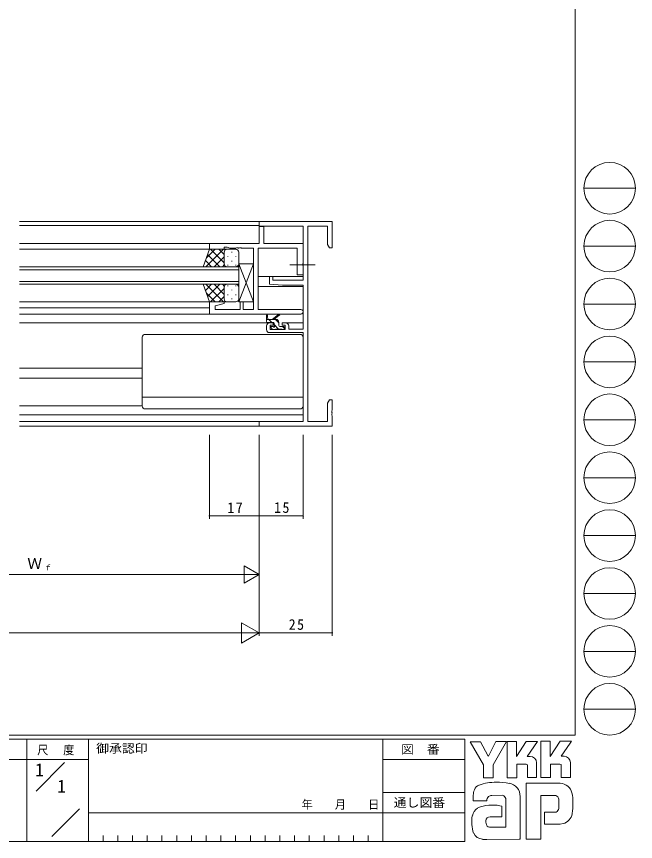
# Model space of a CAD drawing. Units: millimetres on the paper. Extents: x -420 to 373, y -297 to 267.
# Drawn here: x 161.1 to 372.9, y -297 to -14.9 of the extents above; entities that cross this region are included whole.
import ezdxf
from ezdxf.enums import TextEntityAlignment as Align

# ---------------------------------------------------------------- set-up
doc = ezdxf.new("R2010")
doc.units = ezdxf.units.MM
doc.linetypes.add('CHAIN2', pattern=[12, 9, -1, 1, -1])
for name, color, linetype, lineweight in [('0-1_YKK_ZWAK', 7, 'Continuous', 9), ('0-3_YKK_12', 2, 'Continuous', 9), ('0-4_YKK_D', 6, 'Continuous', 9), ('0-6_YKK_13', 4, 'Continuous', 9), ('0-7_YKK_11', 7, 'Continuous', 9)]:
    doc.layers.add(name, color=color, linetype=linetype, lineweight=lineweight)
doc.layers.add('0-2_USER1', color=3, linetype='Continuous')
doc.styles.add('ＭＳ ゴシック', font='')
doc.styles.get('ＭＳ ゴシック').set_extended_font_data('MS Gothic')

msp = doc.modelspace()

# ---------------------------------------------------------------- linework, layer by layer
at = {"layer": '0-1_YKK_ZWAK'}
for p, q in [((352.3, 264.4), (352.3, -260.6)), ((355.276, -73.616), (372.916, -73.616)), ((355.276, -93.412), (372.916, -93.412)), ((355.276, -113.208), (372.916, -113.208)), ((355.276, -133.004), (372.916, -133.004)), ((355.276, -152.8), (372.916, -152.8)), ((355.276, -172.596), (372.916, -172.596)), ((355.276, -192.392), (372.916, -192.392)), ((355.276, -212.188), (372.916, -212.188)), ((355.276, -231.984), (372.916, -231.984)), ((355.276, -251.78), (372.916, -251.78)), ((352.3, -260.6), (-417.7, -260.6)), ((314.5, -262), (-417.7, -262)), ((164.7, -262), (164.7, -297)), ((185.7, -262), (185.7, -297)), ((286.5, -262), (286.5, -297)), ((314.5, -262), (314.5, -297)), ((316.337, -262.906), (319.851, -262.906)), ((320.932, -270.799), (316.337, -262.906)), ((325.136, -262.798), (322.581, -267.771)), ((328.96, -275.231), (328.96, -262.825)), ((340.474, -262.717), (343.745, -262.717)), ((340.474, -275.123), (340.474, -262.717)), ((347.178, -262.717), (350.962, -262.717)), ((350.583, -263.365), (347.461, -267.825)), ((350.962, -262.717), (350.583, -263.365)), ((336.879, -267.906), (335.84, -267.906)), ((348.501, -267.825), (347.461, -267.825)), ((165.684, -268.999), (97.5, -268.999)), ((165.684, -268.999), (185.7, -268.999)), ((167.87, -279.736), (177.564, -270.043)), ((286.5, -269), (314.5, -269)), ((335.474, -270.582), (332.284, -270.582)), ((339.042, -270.069), (339.042, -275.15)), ((343.88, -270.555), (343.88, -275.123)), ((347.069, -270.555), (343.88, -270.555)), ((347.502, -270.717), (347.069, -270.555)), ((347.502, -275.096), (347.502, -270.717)), ((350.664, -270.069), (350.664, -275.096)), ((343.88, -275.123), (340.474, -275.123)), ((347.502, -275.046), (347.553, -275.096)), ((350.664, -275.096), (347.502, -275.096)), ((347.124, -277.096), (335.528, -277.096)), ((335.528, -277.096), (335.528, -296.206)), ((286.5, -280.199), (314.5, -280.199)), ((317.418, -283.07), (317.418, -281.141)), ((327.446, -281.205), (323.748, -281.275)), ((333.42, -281.583), (333.42, -296.179)), ((340.555, -281.259), (345.204, -281.259)), ((340.555, -296.206), (340.555, -281.259)), ((322.067, -283.07), (317.418, -283.07)), ((328.527, -292.071), (328.527, -282.34)), ((346.673, -282.756), (346.691, -285.391)), ((173.172, -295.345), (182.696, -285.821)), ((185.7, -287.2), (286.5, -287.2)), ((314.5, -287.199), (286.5, -287.199)), ((341.772, -286.989), (341.772, -291.125)), ((345.313, -286.989), (341.772, -286.989)), ((327.176, -288.53), (323.181, -288.535)), ((322.905, -292.071), (328.527, -292.071)), ((328.095, -292.071), (328.446, -292.071)), ((328.527, -292.07), (328.528, -292.071)), ((341.772, -291.125), (347.097, -291.125)), ((347.097, -291.125), (348.178, -290.882)), ((190.74, -294.9), (190.74, -297)), ((195.78, -294.9), (195.78, -297)), ((200.82, -294.9), (200.82, -297)), ((205.86, -294.9), (205.86, -297)), ((210.9, -294.9), (210.9, -297)), ((215.94, -294.9), (215.94, -297)), ((220.98, -294.9), (220.98, -297)), ((226.02, -294.9), (226.02, -297)), ((231.06, -294.9), (231.06, -297)), ((236.1, -294.9), (236.1, -297)), ((241.14, -294.9), (241.14, -297)), ((246.18, -294.9), (246.18, -297)), ((251.22, -294.9), (251.22, -297)), ((256.26, -294.9), (256.26, -297)), ((261.3, -294.9), (261.3, -297)), ((266.34, -294.9), (266.34, -297)), ((271.38, -294.9), (271.38, -297)), ((276.42, -294.9), (276.42, -297)), ((281.46, -294.9), (281.46, -297)), ((333.42, -296.179), (333.095, -296.233)), ((-417.7, -297), (314.5, -297)), ((322.067, -296.26), (320.58, -296.26)), ((333.095, -296.233), (322.067, -296.26))]:
    msp.add_line(p, q, dxfattribs=at)
for points in [[(319.851, -262.906), (322.364, -267.609), (322.581, -267.771)], [(325.136, -262.798), (328.762, -262.798), (324.229, -270.826)], [(328.96, -262.825), (332.176, -262.825), (332.176, -267.923), (335.555, -262.771)], [(335.555, -262.771), (339.38, -262.771), (335.84, -267.906)], [(343.745, -262.717), (343.745, -267.908), (347.178, -262.717)], [(324.229, -270.826), (324.229, -275.258), (320.932, -275.258), (320.932, -270.799)], [(332.284, -270.582), (332.284, -275.231), (328.96, -275.231)], [(339.042, -275.15), (335.906, -275.15), (335.906, -270.744), (335.474, -270.582)], [(326.473, -284.773), (327.176, -284.935), (327.176, -288.53)], [(335.528, -296.206), (339.772, -296.206), (340.555, -296.206)]]:
    msp.add_lwpolyline(points, dxfattribs=at)
for centre in [(364.096, -73.616), (364.096, -93.412), (364.096, -113.208), (364.096, -133.004), (364.096, -152.8), (364.096, -172.596), (364.096, -192.392), (364.096, -212.188), (364.096, -231.984), (364.096, -251.78)]:
    msp.add_circle(centre, 8.82, dxfattribs=at)
for centre, radius, start, end in [((336.879, -270.069), 2.163, 0.00165, 89.99603), ((348.501, -269.988), 2.163, 0.00165, 89.99603), ((320.106, -280.055), 2.444, 109.02126, 161.51263), ((325.222, -294.401), 17.68, 89.89165, 109.30847), ((325.741, -297.463), 20.748, 78.78009, 91.46938), ((329.03, -281.496), 4.449, 40.66422, 80.31693), ((328.809, -281.485), 4.612, 358.78058, 38.76563), ((346.972, -281.44), 4.341, 14.44571, 87.08746), ((322.459, -281.166), 5.037, 158.41083, 179.71774), ((324.175, -283.007), 2.109, 138.46381, 181.71359), ((323.615, -282.971), 1.701, 85.50551, 126.78038), ((326.956, -282.754), 1.625, 14.75519, 72.44994), ((345.365, -282.479), 1.229, 16.43123, 96.91661), ((330.666, -284.187), 20.86, 350.99026, 10.67624), ((324.02, -297.854), 13.309, 79.38097, 112.05824), ((343.031, -283.208), 3.673, 4.93422, 17.03551), ((320.927, -288.927), 3.908, 121.8271, 169.08475), ((345.314, -285.684), 1.306, 269.95467, 342.90144), ((343.01, -285.041), 3.697, 343.6902, 354.75362), ((347.035, -286.745), 4.291, 285.4429, 349.90448), ((327.949, -290.395), 11.082, 168.76372, 199.80078), ((324.082, -290.328), 2.369, 171.08202, 216.71922), ((323.19, -289.979), 1.445, 90.33952, 178.03638), ((323.15, -290.565), 1.526, 230.97279, 260.7549), ((320.94, -292.443), 3.823, 207.31435, 263.59464)]:
    msp.add_arc(centre, radius, start, end, dxfattribs=at)
at = {"layer": '0-3_YKK_12'}
for p, q in [((244.467, -84.982), (162.167, -84.982)), ((244.167, -86.382), (162.167, -86.382)), ((227.467, -92.482), (162.167, -92.482)), ((227.667, -94.482), (162.167, -94.482)), ((237.167, -100.482), (162.167, -100.482)), ((162.167, -101.482), (237.167, -101.482)), ((237.167, -106.482), (237.167, -100.482)), ((259.167, -103.782), (243.797, -103.782)), ((237.167, -105.482), (162.167, -105.482)), ((162.167, -106.482), (237.167, -106.482)), ((259.167, -107.182), (243.797, -107.182)), ((227.667, -112.482), (162.167, -112.48)), ((227.167, -114.483), (162.167, -114.482)), ((227.667, -116.682), (162.167, -116.682)), ((247.667, -119.682), (162.167, -119.682)), ((259.167, -119.682), (253.267, -119.682)), ((204.167, -135.182), (162.167, -135.182)), ((204.167, -138.582), (162.167, -138.582)), ((259.167, -151.082), (162.167, -151.082)), ((162.167, -153.352), (258.867, -153.352)), ((244.467, -154.982), (162.167, -154.982))]:
    msp.add_line(p, q, dxfattribs=at)
at = {"layer": '0-4_YKK_D'}
for p, q in [((227.167, -157.982), (227.167, -186.682)), ((244.167, -157.982), (244.167, -186.682)), ((244.167, -157.982), (244.167, -186.682)), ((244.167, -157.982), (244.167, -226.682)), ((259.167, -157.982), (259.167, -186.682)), ((269.167, -157.982), (269.167, -226.682)), ((244.167, -185.682), (227.167, -185.682)), ((244.167, -185.682), (259.167, -185.682)), ((244.167, -188.682), (244.167, -206.682)), ((244.167, -188.682), (244.167, -226.682)), ((244.167, -205.682), (238.971, -202.682)), ((238.971, -202.682), (238.971, -208.682)), ((100.167, -205.682), (238.167, -205.682)), ((244.167, -205.682), (233.775, -205.682)), ((244.167, -205.682), (238.971, -208.682)), ((244.167, -225.682), (238.105, -222.182)), ((238.105, -222.182), (238.105, -229.182)), ((237.167, -225.682), (-88.833, -225.682)), ((244.167, -225.682), (232.043, -225.682)), ((244.167, -225.682), (238.105, -229.182)), ((244.167, -225.682), (269.167, -225.682))]:
    msp.add_line(p, q, dxfattribs=at)
for centre, start, end in [((227.167, -185.682), 0, 180), ((227.167, -185.682), 180, 0), ((244.167, -185.682), 0, 180), ((244.167, -185.682), 0, 180), ((244.167, -185.682), 180, 0), ((244.167, -185.682), 180, 0), ((259.167, -185.682), 0, 180), ((259.167, -185.682), 180, 0), ((269.167, -225.682), 0, 180), ((269.167, -225.682), 180, 0)]:
    msp.add_arc(centre, 0.106, start, end, dxfattribs=at)
at = {"layer": '0-6_YKK_13'}
for p, q in [((225.021, -100.484), (227.164, -94.484)), ((231.895, -94.484), (225.895, -100.484)), ((229.067, -94.484), (226.106, -97.444)), ((227.164, -94.484), (233.164, -94.484)), ((232.164, -99.104), (227.544, -94.484)), ((232.164, -96.275), (230.372, -94.484)), ((232.164, -95.484), (232.164, -99.084)), ((232.164, -95.884), (232.164, -99.484)), ((236.164, -94.484), (233.164, -94.484)), ((234.8, -95.404), (234.8, -95.604)), ((237.164, -99.484), (237.164, -95.484)), ((227.887, -100.484), (225.775, -98.372)), ((230.715, -100.484), (226.519, -96.288)), ((232.164, -97.044), (228.724, -100.484)), ((233.385, -96.819), (233.385, -97.019)), ((234.8, -98.434), (234.8, -98.634)), ((236.215, -96.819), (236.215, -97.019)), ((233.385, -100.484), (225.021, -100.484)), ((232.22, -99.815), (231.552, -100.484)), ((233.164, -100.484), (236.164, -100.484)), ((233.385, -99.849), (233.385, -100.049)), ((236.215, -99.849), (236.215, -100.049)), ((237.167, -99.482), (242.167, -112.482)), ((242.167, -99.482), (237.167, -112.482)), ((225.021, -106.482), (227.164, -112.482)), ((233.385, -106.482), (225.021, -106.482)), ((227.887, -106.482), (225.775, -108.593)), ((231.895, -112.482), (225.895, -106.482)), ((230.715, -106.482), (226.519, -110.678)), ((232.164, -109.922), (228.724, -106.482)), ((232.22, -107.15), (231.552, -106.482)), ((233.164, -106.482), (236.164, -106.482)), ((233.385, -107.117), (233.385, -106.917)), ((236.215, -107.117), (236.215, -106.917)), ((229.067, -112.482), (226.106, -109.521)), ((232.164, -107.861), (227.544, -112.482)), ((232.164, -111.082), (232.164, -107.482)), ((232.164, -111.482), (232.164, -107.882)), ((233.385, -110.147), (233.385, -109.947)), ((234.8, -108.532), (234.8, -108.332)), ((236.215, -110.147), (236.215, -109.947)), ((237.164, -107.482), (237.164, -111.482)), ((227.164, -112.482), (233.164, -112.482)), ((232.164, -110.69), (230.372, -112.482)), ((236.164, -112.482), (233.164, -112.482)), ((234.8, -111.562), (234.8, -111.362)), ((246.667, -119.182), (246.667, -117.182)), ((249.867, -118.482), (246.667, -118.482)), ((246.967, -117.356), (247.166, -118.482)), ((248.503, -119.482), (247.503, -118.482)), ((248.567, -118.482), (250.785, -116.799)), ((249.167, -118.482), (250.987, -117.081)), ((250.867, -119.601), (249.748, -118.482)), ((248.967, -119.482), (246.967, -119.482)), ((248.467, -120.882), (248.806, -120.882)), ((249.267, -120.421), (249.267, -119.782)), ((250.803, -121.782), (249.267, -120.246)), ((250.867, -120.582), (250.867, -119.482)), ((251.167, -120.882), (252.567, -120.882)), ((252.867, -121.601), (252.148, -120.882)), ((252.867, -121.182), (252.867, -121.682)), ((258.167, -123.582), (205.167, -123.582)), ((248.755, -121.894), (248.255, -121.394)), ((249.567, -121.982), (248.967, -121.982)), ((251.867, -121.782), (249.767, -121.782)), ((252.567, -121.982), (252.067, -121.982)), ((204.167, -148.082), (204.167, -124.582)), ((259.167, -148.082), (259.167, -124.582)), ((259.167, -145.042), (204.167, -145.042)), ((162.167, -148.082), (204.167, -148.082)), ((258.167, -149.082), (205.167, -149.082))]:
    msp.add_line(p, q, dxfattribs=at)
at = {"layer": '0-6_YKK_13', "linetype": 'CHAIN2'}
msp.add_line((263.297, -99.782), (254.667, -99.782), dxfattribs=at)
at = {"layer": '0-6_YKK_13'}
msp.add_lwpolyline([(237.167, -99.482), (242.167, -99.482), (242.167, -112.482), (237.167, -112.482)], close=True, dxfattribs=at)
for centre, radius, start, end in [((233.164, -95.484), 1, 89.99998, 179.99998), ((233.164, -95.484), 1, 89.99998, 179.99998), ((236.164, -95.484), 1, 359.99998, 89.99998), ((233.164, -99.484), 1, 179.99998, 269.99998), ((233.164, -99.484), 1, 179.99998, 269.99998), ((236.164, -99.484), 1, 269.99998, 359.99998), ((233.164, -107.482), 1, 89.99998, 179.99998), ((233.164, -107.482), 1, 89.99998, 179.99998), ((236.164, -107.482), 1, 359.99998, 89.99998), ((233.164, -111.482), 1, 179.99998, 269.99998), ((233.164, -111.482), 1, 179.99998, 269.99998), ((236.164, -111.482), 1, 269.99998, 359.99998), ((246.867, -117.182), 0.2, 300, 180), ((249.867, -119.482), 1, 0, 90), ((250.967, -116.882), 0.2, 275.58287, 155.58287), ((246.967, -119.182), 0.3, 180, 270), ((248.467, -121.182), 0.3, 90, 225), ((248.806, -121.182), 0.3, 33.05573, 90), ((248.967, -119.782), 0.3, 0, 90), ((249.267, -120.882), 0.25, 213.05573, 56.94426), ((249.567, -120.421), 0.3, 180, 236.94426), ((251.167, -120.582), 0.3, 180, 270), ((252.567, -121.182), 0.3, 0, 90), ((205.167, -124.582), 1, 90, 180), ((248.967, -121.682), 0.3, 225, 270), ((249.567, -121.782), 0.2, 270, 0), ((252.067, -121.782), 0.2, 180, 270), ((252.567, -121.682), 0.3, 270, 0), ((258.167, -124.582), 1, 0, 90), ((205.167, -148.082), 1, 180, 270), ((258.167, -148.082), 1, 270, 0)]:
    msp.add_arc(centre, radius, start, end, dxfattribs=at)
at = {"layer": '0-7_YKK_11'}
for p, q in [((227.167, -112.482), (227.167, -116.682)), ((227.167, -116.682), (258.352, -116.682)), ((246.667, -121.982), (246.667, -120.682))]:
    msp.add_line(p, q, dxfattribs=at)
for points in [[(258.352, -115.052), (243.797, -115.052), (243.797, -94.112), (257.167, -94.112), (257.167, -103.282), (259.167, -103.282), (259.167, -100.24), (259.047, -100.057), (259.047, -99.507), (259.167, -99.323), (259.167, -92.482), (245.797, -92.482), (245.797, -86.682), (244.167, -86.682), (244.167, -92.482), (227.167, -92.482), (227.167, -94.482), (232.167, -94.482), (232.167, -93.782), (233.167, -93.782), (234.074, -94.112), (236.209, -94.112), (236.392, -93.992), (236.942, -93.992), (237.126, -94.112), (237.209, -94.112), (237.392, -93.992), (237.942, -93.992), (238.126, -94.112), (242.167, -94.112), (242.167, -115.052), (238.667, -115.052), (238.667, -112.482), (237.667, -112.482), (237.667, -115.052), (229.067, -115.052), (229.067, -113.842), (232.197, -113.004), (232.128, -112.482), (227.167, -112.482)], [(254.267, -120.682), (254.267, -121.782), (259.167, -121.782), (259.167, -106.782), (252.167, -106.782), (247.667, -106.388), (247.667, -103.782), (248.867, -103.782), (248.867, -105.082), (259.167, -105.082), (259.167, -86.612), (244.167, -86.612), (244.167, -84.982), (269.167, -84.982), (269.167, -93.982), (268.167, -93.982), (267.537, -92.891), (267.537, -86.612), (260.797, -86.612)], [(260.797, -86.612), (260.797, -153.352), (267.537, -153.352), (267.537, -147.073), (268.167, -145.982), (269.167, -145.982), (269.167, -149.524), (269.047, -149.707), (269.047, -150.257), (269.167, -150.44), (269.167, -150.524), (269.047, -150.707), (269.047, -151.257), (269.167, -151.44), (269.167, -154.982), (244.167, -154.982), (244.167, -153.352), (259.167, -153.352), (259.167, -122.982), (247.667, -122.982)], [(247.667, -119.682), (248.967, -119.682), (248.967, -120.482), (247.867, -120.482), (247.867, -121.982), (253.067, -121.982), (253.067, -120.482), (251.967, -120.482), (251.967, -119.682), (253.267, -119.682)]]:
    msp.add_lwpolyline(points, dxfattribs=at)
for centre, radius, start, end in [((258.352, -115.867), 0.815, 269.99998, 90), ((247.667, -120.682), 1, 90, 179.99998), ((253.267, -120.682), 1, 0, 89.99998), ((247.667, -121.982), 1, 180, 269.99998)]:
    msp.add_arc(centre, radius, start, end, dxfattribs=at)

# ---------------------------------------------------------------- texts
at = {"layer": '0-1_YKK_ZWAK', "style": 'ＭＳ ゴシック', "width": 1.1}
for s, p in [('御承認印', (188.367, -267.533)), ('図\u3000番', (292.698, -267.862)), ('通し図番', (290.179, -286.085))]:
    msp.add_text(s, height=2.933, dxfattribs=at).set_placement(p, align=Align.BOTTOM_LEFT)
at = {"layer": '0-1_YKK_ZWAK', "char_height": 2.933, "attachment_point": 7, "style": 'ＭＳ ゴシック'}
for s, insert in [('\\T1.17;\\W0.95;尺\\~\\~度', (168.212, -267.537)), ('\\T1.2;\\W0.95;年\\~\\~\\~月\\~\\~\\~日', (258.676, -286.169))]:
    msp.add_mtext(s, dxfattribs=dict(at, insert=insert))
at = {"layer": '0-2_USER1', "style": 'ＭＳ ゴシック'}
for p in [(167.5, -275.999), (175.033, -281.599)]:
    msp.add_text('1', height=4.399, dxfattribs=at).set_placement(p, align=Align.BOTTOM_LEFT)
at = {"layer": '0-4_YKK_D', "color": 3, "style": 'ＭＳ ゴシック'}
msp.add_text('Ｗ', height=3.666, dxfattribs=at).set_placement((164.847, -204.882), align=Align.BOTTOM_LEFT)
at = {"layer": '0-4_YKK_D', "color": 4, "style": 'ＭＳ ゴシック'}
msp.add_text('ｆ', height=1.833, dxfattribs=at).set_placement((170.607, -204.882), align=Align.BOTTOM_LEFT)
at = {"layer": '0-4_YKK_D', "color": 3, "char_height": 3.666, "attachment_point": 7, "style": 'ＭＳ ゴシック'}
for s, insert in [('\\T1.21;\\W0.95;17', (233.267, -184.682)), ('\\T1.21;\\W0.95;15', (249.267, -184.682)), ('\\T1.21;\\W0.95;25', (254.267, -224.682))]:
    msp.add_mtext(s, dxfattribs=dict(at, insert=insert))

doc.saveas('drawing.dxf')
